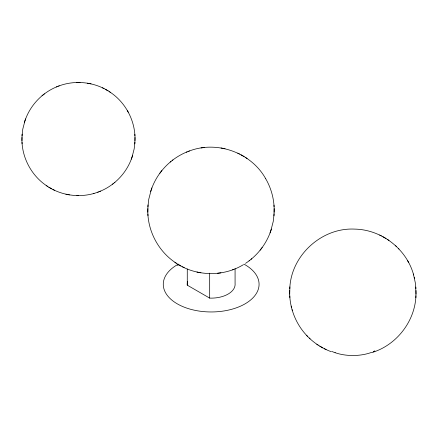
<?xml version="1.0" encoding="UTF-8"?>
<svg xmlns="http://www.w3.org/2000/svg" width="438" height="438" viewBox="0 0 438 438"><rect width="100%" height="100%" fill="white"/><g stroke="black" fill="none" stroke-linecap="round" stroke-linejoin="round"><path stroke-width="0.66" d="M21.966 137.433C21.194 156.667 31.218 175.884 47.413 186.276M22.037 135.911L22.765 129.21L24.933 120.85M132.019 157.226L134.181 148.86L134.909 142.158M134.981 140.642C135.758 121.408 125.728 102.191 109.533 91.799M147.836 208.608C146.971 230.103 158.178 251.576 176.279 263.194M147.913 206.906L148.728 199.416L151.148 190.07M270.837 230.727L273.257 221.376L274.073 213.886M274.15 212.189C274.544 200.566 271.576 188.849 265.74 178.792M289.715 290.52C289.102 307.323 295.683 324.246 307.454 336.258M289.792 288.817C290.755 255.661 321.591 227.393 354.703 229.107C381.547 229.556 406.678 249.003 413.636 274.949M371.966 352.546C396.5 345.122 414.939 321.432 415.947 295.798M416.023 294.101L415.448 283.419L413.39 274.013M22.114 134.159L21.966 140.642M134.838 143.91L134.981 137.433M148 204.951L147.836 212.189M273.985 215.846L274.15 208.608M289.874 286.863L289.715 294.101M415.865 297.758L416.023 290.52M25.075 120.45C30.233 105.268 42.256 92.621 57.137 86.658M99.809 191.417C114.69 185.455 126.713 172.802 131.876 157.62M151.307 189.627C157.072 172.654 170.513 158.518 187.146 151.855M245.532 263.358C257.155 255.797 266.189 244.3 270.679 231.171M24.419 122.344L25.601 118.912M131.345 159.164L132.528 155.731M150.579 191.74L151.898 187.902M270.087 232.89L271.407 229.058M159.821 173.256L161.868 170.59M260.117 250.207L262.165 247.536M44.408 93.869L42.015 95.78M112.539 184.206L113.168 183.703M114.307 182.794L114.931 182.296M170.245 162.049L170.946 161.496M172.216 160.478L172.917 159.914M249.069 260.878L249.769 260.32M251.04 259.301L251.74 258.748M243.375 264.694C222.668 277.363 194.724 276.383 174.921 262.329M374.895 350.986L373.209 351.834L374.775 351.068M58.495 86.127C75.577 79.524 95.769 82.043 110.748 92.571M188.663 151.263C216.575 140.089 251.209 152.495 265.735 178.792M46.198 185.504C61.183 196.032 81.369 198.551 98.451 191.948M232.49 269.863L233.323 269.534M56.392 86.948L59.239 85.832M186.314 152.183L189.495 150.935M97.707 192.238L100.554 191.121M93.261 193.629L94.044 193.426M201.08 147.951L204.415 147.513M217.571 273.285L220.905 272.847M76.36 82.503L77.98 82.497M78.528 82.492L80.116 82.486M76.831 195.589L78.418 195.583M87.48 83.187L89.078 83.499M89.494 83.576L91.044 83.877M221.059 147.973L222.849 148.323M223.309 148.405L225.039 148.745M65.903 194.198L67.452 194.499M67.868 194.576L69.467 194.888M196.947 272.047L198.677 272.387M199.137 272.469L200.927 272.819M331.248 351.719C321.99 348.303 313.526 342.768 306.764 335.574M237.774 153.119L239.509 154.023M241.02 154.811L244.119 156.601M102.432 87.786L103.987 88.596M105.339 89.303L108.115 90.901M379.647 235.031L381.389 235.934M382.894 236.723L385.998 238.513M51.607 188.773L48.832 187.168M52.96 189.473L54.515 190.284M180.965 265.986L177.866 264.196M182.476 266.769L184.212 267.678M322.844 347.898L319.74 346.108M324.355 348.681L326.091 349.59M187.272 268.987L187.272 285.171L209.676 298.108A23.948 13.83 0 0 0 235.075 283.441L235.075 268.603M387.586 239.515L388.939 240.38M245.707 157.603L247.065 158.468M316.8 344.241L318.158 345.106M395.667 245.767L396.51 246.61M309.228 338.01L310.071 338.853M398.284 248.362L398.974 249.047M408.517 262.318L407.608 260.703M128.263 112.199L127.453 110.759M292.102 309.666L292.349 310.608M414.271 277.363L414.572 278.519M291.166 306.102L291.473 307.257M415.881 287.038L415.947 288.642M289.792 295.973L289.857 297.583M274.002 205.126L274.073 206.731M147.913 214.062L147.984 215.671M134.849 134.318L134.909 135.758M22.037 142.317L22.097 143.757M209.676 273.159L209.676 298.108M178.085 265.647A107.042 61.802 60 0 1 177.302 264.749M243.982 264.158A47.901 27.654 0 0 1 245.362 303.676A47.901 27.654 0 0 1 176.903 303.627A47.901 27.654 0 0 1 178.447 264.114M187.272 285.171A23.948 13.83 0 0 1 187.705 281.546M371.512 352.409A34.739 19.951 -0.3 0 1 331.922 351.462M335.24 352.667A3.772 1.61 -70.9 0 1 335.048 352.672"/></g></svg>
